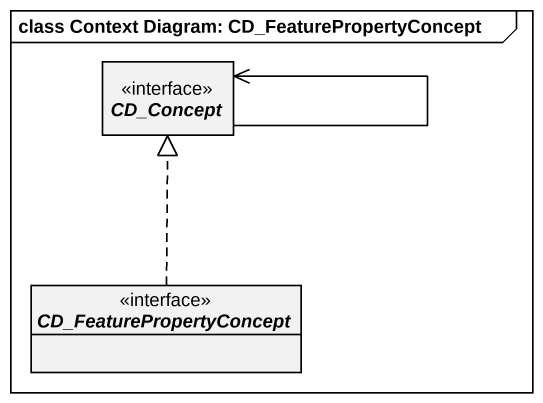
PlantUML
@startuml
mainframe class Context Diagram: CD_FeaturePropertyConcept
hide circle
hide empty members
interface CD_Concept
interface CD_FeaturePropertyConcept
CD_Concept --> CD_Concept
CD_FeaturePropertyConcept .up.|> CD_Concept
@enduml
